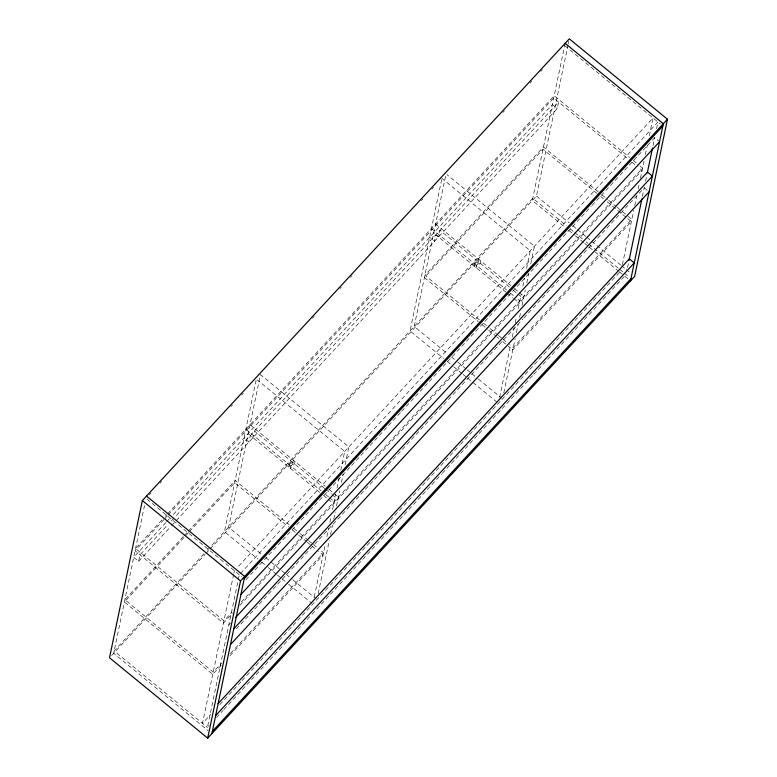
<?xml version="1.0" encoding="UTF-8"?>
<svg xmlns="http://www.w3.org/2000/svg" width="777" height="777" viewBox="0 0 777 777"><rect width="100%" height="100%" fill="white"/><g stroke="black" fill="none" stroke-linecap="round" stroke-linejoin="round"><path stroke-width="0.58" stroke-dasharray="3.88 2.91" d="M144.532 505.545L113.675 653.282L208.119 730.603M165.851 522.571L133.712 557.332L138.627 561.353L139.996 554.797L168.007 524.494M256.08 380.274L224.446 531.701L257.925 559.119M233.654 574.281L202.515 723.329L210.761 714.422M233.906 573.096L234.392 570.726M314.287 596.95L325.165 544.9M326.894 536.625L328.622 528.341M329.856 522.426L331.099 516.511M332.575 509.411L335.79 494.036M337.024 488.121L339.248 477.476M340.734 470.376L344.687 451.447L257.255 379.866M318.191 593.647L329.312 540.413M330.555 534.498L332.527 525.038M333.76 519.123L335.246 512.024M336.48 506.109L339.695 490.734M341.424 482.449L343.152 474.164M345.134 464.704L348.844 446.96L260.47 374.621L228.593 527.214L262.082 554.632M441.676 179.545L410.042 330.983L443.531 358.391M445.58 176.224L414.19 326.486L447.678 353.904M565.141 43.337L532.303 200.524L565.034 227.321M210.091 548.999L536.46 196.037L568.065 44.755M568.308 43.58L568.803 41.21M171.591 525.699L557.264 108.595L558.624 102.049L174.602 517.365M499.64 397.406L510.518 345.357M512.247 337.082L514.228 327.612M515.209 322.882L516.452 316.967M518.181 308.692L521.144 294.493M522.872 286.208L524.601 277.933M526.583 268.463L530.283 250.728L441.919 178.38M503.797 392.919L515.161 338.5M516.394 332.585L518.133 324.31M519.609 317.21L520.843 311.295M522.086 305.38L525.291 290.006M526.777 282.906L528.758 273.446M530.73 263.976L534.44 246.231L446.998 174.65M622.387 264.656L633.76 210.246M634.741 205.516L636.722 196.047M638.208 188.947L639.442 183.042M640.433 178.302L644.133 160.557M645.366 154.642L647.348 145.182M649.329 135.722L653.03 117.978L236.868 568.055M627.544 267.492L628.875 261.121M642.375 196.523L644.347 187.053M645.59 181.138L647.008 174.339M653.001 145.649L654.729 137.374M656.536 128.729L657.944 121.999L239.306 574.747L207.43 727.35L209.071 725.563M149.33 494.823L150.971 493.036M160.043 483.236L161.684 481.449M230.915 406.585L232.556 404.807M241.628 394.998L243.269 393.22M312.49 318.356L314.141 316.569M339.685 288.947L341.336 287.16M350.398 277.36L352.049 275.573M421.27 200.709L422.921 198.922M431.983 189.122L433.634 187.344M502.855 112.471L504.506 110.693M530.05 83.061L531.701 81.284M540.763 71.474L542.414 69.697M161.937 519.968L135.557 548.494L223.931 620.833L232.168 611.917M165.229 516.404L166.88 514.627M167.706 513.733L554.195 95.736L629.545 157.42M163.928 519.59L135.081 550.786L223.446 623.125L232.517 613.325M164.753 518.696L167.22 516.025M168.046 515.132L553.719 98.028L628.137 158.945M166.676 521.678L169.978 518.113M173.271 514.549L552.35 104.574L557.264 108.595M171.309 520.93L173.776 518.259M138.627 561.353L170.765 526.592M183.294 536.538L124.854 599.737L213.219 672.086L221.455 663.179M184.12 535.644L187.412 532.09M188.228 531.196L235.149 480.458L289.102 524.621M188.578 532.595L124.378 602.029L212.743 674.378L221.795 664.578M189.403 531.711L234.673 482.75L288.617 526.913M203.972 553.836L114.151 650.99L207.663 727.544M207.274 550.271L532.789 198.232L566.452 225.786M111.597 655.526L205.147 554.351M205.963 553.457L209.266 549.893M245.911 579.778L309.363 511.149M310.188 510.256L400.835 412.218M401.66 411.324L460.994 347.154M461.82 346.27L591.2 206.342M592.025 205.449L619.22 176.039M620.046 175.146L654.661 137.714L658.75 141.064M241.21 602.136L642.569 168.075L639.772 165.792M239.908 605.322L642.084 170.367L638.364 167.327M228.836 624.854L230.487 623.067M236.266 628.981L304.671 555.011M305.487 554.118L523.047 318.832M523.873 317.939L642.54 189.598M230.507 653.389L323.514 552.797L320.726 550.514M230.031 655.681L323.038 555.089L318.385 551.281M219.823 704.613L241.249 681.439M242.074 680.555L269.269 651.136M270.095 650.252L329.429 586.081M330.254 585.188L459.634 445.26M460.46 444.366L519.794 380.196M520.609 379.312L551.107 346.328M551.932 345.444L611.266 281.274M612.091 280.38L621.153 270.571M216.492 717.55L223.086 710.411M223.912 709.527L283.246 645.357M284.061 644.463L311.256 615.054M312.082 614.16L441.462 474.232M442.288 473.339L532.944 375.301M533.76 374.417L593.094 310.246M593.919 309.353L626.058 274.592M564.665 45.629L660.392 123.999M633.265 160.46L638.849 165.035M631.856 161.995L637.431 166.56M644.191 187.811L647.464 190.491M598.368 191.909L543.492 146.979L424.902 275.243L479.778 320.173M602.097 194.959L607.672 199.524M608.605 200.291L616.044 206.381M616.977 207.138L621.629 210.946M622.562 211.713L627.204 215.52M628.137 216.278L631.856 219.328L513.267 347.581L509.547 344.541M596.959 193.444L543.016 149.271L424.417 277.535L478.37 321.697M600.679 196.484L603.476 198.776M607.196 201.816L626.728 217.813M627.661 218.57L631.38 221.62L512.791 349.873L508.139 346.066M536.46 196.037L569.182 222.824M572.931 225.893L576.67 228.953M577.602 229.72L586.013 236.606M586.956 237.373L590.695 240.433M591.627 241.2L620.619 264.938M621.551 265.695L625.291 268.764M626.223 269.522L629.972 272.591M570.192 228.856L573.931 231.915M574.863 232.682L582.342 238.801M586.081 241.87L587.956 243.395M588.888 244.163L618.813 268.657M619.755 269.425L623.61 272.581M624.426 273.251L629.331 277.272M568.774 230.38L574.388 234.975M575.32 235.742L583.741 242.628M584.673 243.395L588.412 246.455M589.345 247.222L594.026 251.049M594.959 251.816L618.337 270.95M619.269 271.717L623.95 275.544M624.883 276.311L630.497 280.905M435.606 223.99L510.839 285.586M514.588 288.655L518.346 291.725M519.279 292.502L523.97 296.338M509.421 287.111L440.035 230.303L438.665 236.859L433.76 232.838M513.17 290.18L516.928 293.25M517.861 294.017L523.494 298.63M431.449 228.487L506.691 290.074M510.44 293.143L514.189 296.222M517.948 299.291L519.823 300.825M506.206 292.366L435.887 234.79L434.518 241.346L429.603 237.325M507.148 293.133L512.771 297.746M513.714 298.514L519.337 303.117M483.498 323.213L489.083 327.787M490.015 328.545L497.455 334.644M498.378 335.402L502.107 338.451M503.03 339.209L508.614 343.774M482.09 324.747L487.674 329.322M488.597 330.079L496.047 336.169M496.969 336.936L498.834 338.451M502.554 341.501L507.206 345.309M451.398 356.954L456.983 361.519M457.906 362.286L466.278 369.133M467.21 369.901L470.93 372.941M471.862 373.708L477.447 378.273M478.37 379.03L501.631 398.077M447.251 361.441L452.826 366.006M453.758 366.773L462.13 373.62M463.063 374.388L466.783 377.428M467.715 378.195L497.474 402.564M250.009 424.718L325.242 486.315M328.992 489.384L338.374 497.066M324.757 488.607L254.438 431.031L253.069 437.577L248.154 433.556M325.699 489.374L331.323 493.978M332.265 494.745L337.898 499.358M245.853 429.205L321.086 490.802M325.777 494.638L328.593 496.94M329.535 497.717L334.217 501.553M319.668 492.327L250.281 435.518L248.912 442.064L244.007 438.053M323.426 495.396L327.175 498.465M328.117 499.232L333.741 503.846M293.745 528.428L299.33 533.003M300.262 533.76L307.702 539.86M308.634 540.617L312.354 543.667M313.286 544.424L317.006 547.474M292.337 529.963L297.921 534.527M298.854 535.295L306.293 541.384M307.226 542.152L310.946 545.192M311.878 545.959L317.453 550.524M265.802 557.672L285.334 573.669M286.266 574.426L291.841 579.001M292.774 579.759L316.025 598.795M261.645 562.169L267.23 566.734M268.162 567.501L276.534 574.349M277.457 575.116L281.187 578.156M282.109 578.923L287.694 583.488M288.626 584.246L311.878 603.292M146.96 499.155L241.764 576.757M289.199 464.695L288.714 466.987L292.871 462.49L293.347 460.198L289.199 464.695M290.88 466.074L290.404 468.366L294.551 463.869L295.027 461.577L290.88 466.074M474.796 263.966L474.32 266.258L478.467 261.771L478.943 259.479L474.796 263.966M476.476 265.345L476 267.638L480.147 263.15L480.633 260.858L476.476 265.345"/><path stroke-width="1.17" d="M142.356 500.582L109.518 657.769L207.702 738.15L634.644 276.418L667.482 119.231L569.298 38.85L142.356 500.582L240.54 580.963L207.702 738.15M211.859 733.663L244.697 576.476L146.503 496.095M629.03 260.402L641.88 198.883M647.319 172.863L652.505 148.018M630.497 280.905L663.325 123.718L565.141 43.337M240.54 580.963L667.482 119.231M244.211 578.768L662.849 126.01M240.928 594.483L659.566 141.735M235.431 617.725L647.474 172.096L652.389 176.117L233.751 628.875M230.468 644.589L649.096 191.832M218.123 703.612L629.341 258.877L634.255 262.898L215.617 715.646M212.335 731.371L630.973 278.613"/></g></svg>
